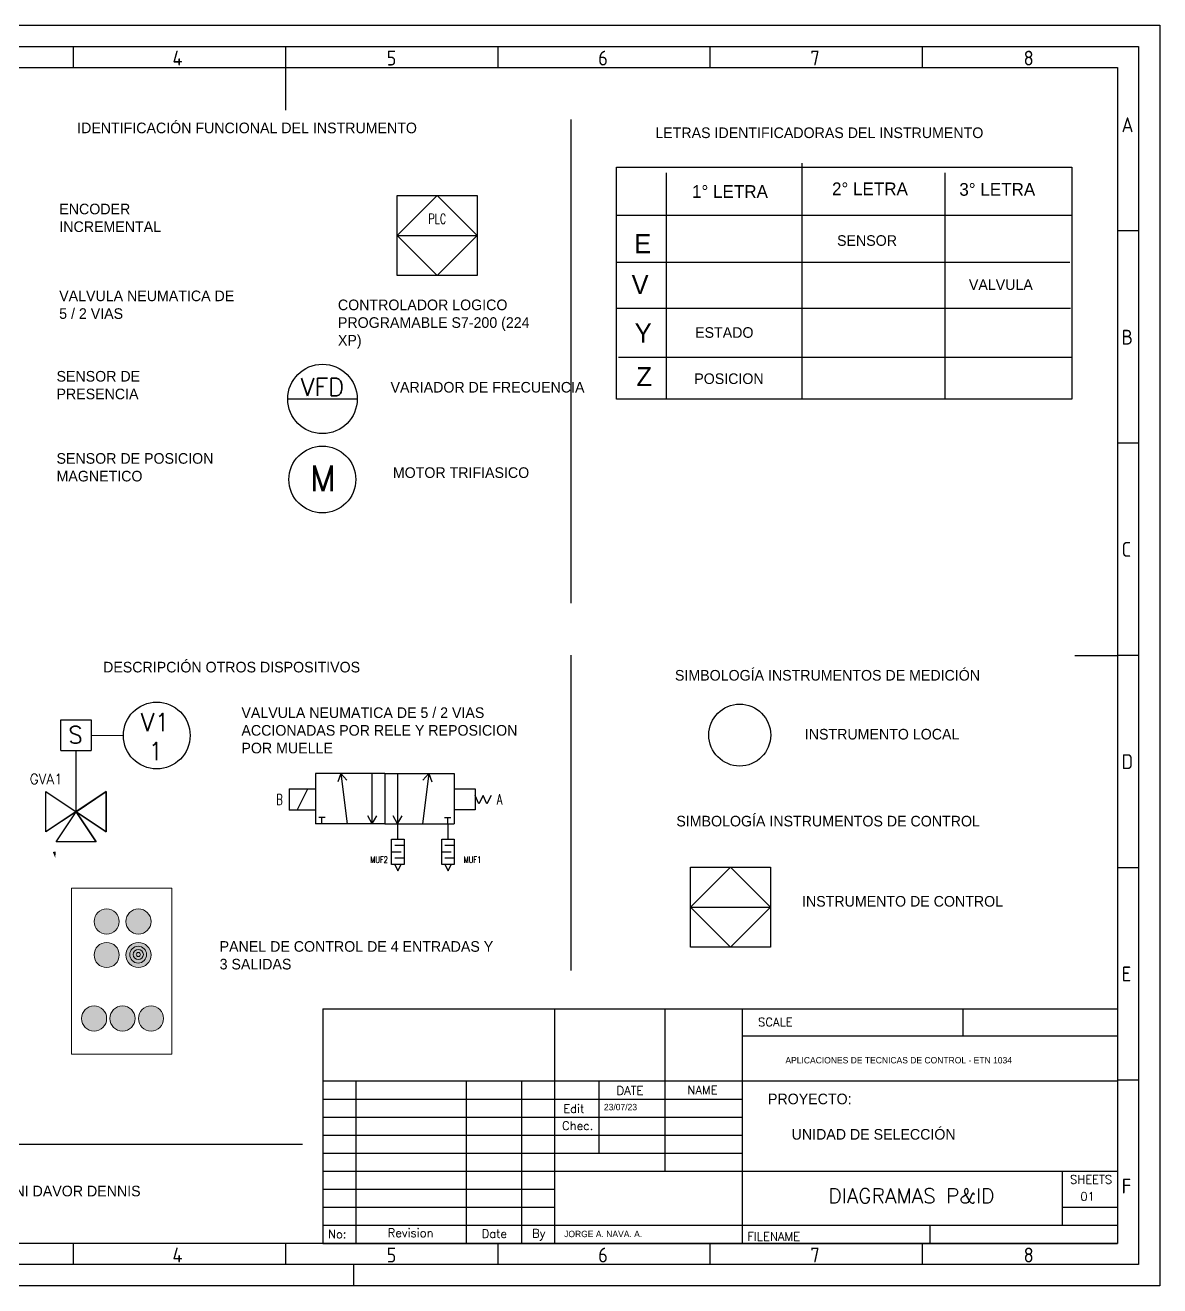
# Model space of a CAD drawing. Header units: millimetres. Extents: x 0 to 420, y 0 to 297.
# Drawn here: x 152.7 to 420, y 0 to 297 of the extents above; entities that cross this region are included whole.
import ezdxf
from ezdxf.enums import TextEntityAlignment as Align

# ---------------------------------------------------------------- set-up
doc = ezdxf.new("R2010")
doc.units = ezdxf.units.MM
doc.header["$LTSCALE"] = 6
for name, color, linetype in [('025', 1, 'Continuous'), ('035', 5, 'Continuous'), ('07', 7, 'Continuous'), ('MISC', 7, 'Continuous'), ('RED_2.5mm^2', 1, 'Continuous'), ('SYMS', 7, 'Continuous'), ('TAGS', 7, 'Continuous'), ('TERMS', 4, 'Continuous')]:
    doc.layers.add(name, color=color, linetype=linetype)
doc.styles.add('ISO Proportional', font='isocp.shx')
doc.styles.add('WD', font='romans.shx')

# ---------------------------------------------------------------- blocks, each defined once
blk = doc.blocks.new('IEC_border_a3')
at = {"layer": '035'}
for p, q in [((164, 292), (164, 287)), ((214, 292), (214, 287)), ((264, 292), (264, 287)), ((314, 292), (314, 287)), ((364, 292), (364, 287)), ((414.97, 248.54), (409.98, 248.54)), ((414.98, 198.5), (410, 198.5)), ((414.98, 148.5), (410, 148.5)), ((414.98, 98.5), (410, 98.5)), ((415, 48.46), (410.02, 48.46)), ((164, 10), (164, 5)), ((214, 10), (214, 5)), ((264, 10), (264, 5)), ((314, 10), (314, 5)), ((364, 10), (364, 5)), ((230, 5), (230, 0))]:
    blk.add_line(p, q, dxfattribs=at)
for points in [[(0, 297), (420, 297), (420, 0), (0, 0)], [(18, 287), (410, 287), (410, 10), (18, 10)]]:
    blk.add_lwpolyline(points, close=True, dxfattribs=at)
at = {"layer": '07'}
for p, q in [((214, 287), (214, 277)), ((400, 148.5), (410, 148.5))]:
    blk.add_line(p, q, dxfattribs=at)
blk.add_lwpolyline([(13, 292), (415, 292), (415, 5), (13, 5)], close=True, dxfattribs=at)
at = {"layer": '035', "style": 'ISO Proportional'}
for s, p in [('4', (187.38, 287.5)), ('5', (237.84, 287.5)), ('6', (287.69, 287.5)), ('7', (337.67, 287.5)), ('8', (387.92, 287.5)), ('A', (410.98, 271.79)), ('B', (411, 221.75)), ('C', (411, 171.75)), ('D', (411, 121.75)), ('E', (411.02, 71.72)), ('F', (411.02, 21.72)), ('4', (187.38, 5.5)), ('5', (237.84, 5.5)), ('6', (287.69, 5.5)), ('7', (337.67, 5.5)), ('8', (387.92, 5.5))]:
    blk.add_text(s, height=3.5, dxfattribs=at).set_placement(p)
blk = doc.blocks.new('IEC_tblock_a3')
at = {"layer": '035'}
for p, q in [((-106.6, 55.25), (-106.6, 17)), ((-36.4, 55.25), (-36.4, 48.88)), ((-88.4, 48.88), (0, 48.88)), ((-179.4, 38.25), (-179.4, 0)), ((-153.4, 38.25), (-153.4, 0)), ((-140.4, 38.25), (-140.4, 0)), ((-122.2, 38.25), (-122.2, 21.25)), ((-187.2, 34), (-88.4, 34)), ((-187.2, 29.75), (-88.4, 29.75)), ((-187.2, 25.5), (-88.4, 25.5)), ((-187.2, 21.25), (-88.4, 21.25)), ((-187.2, 17), (-132.6, 17)), ((-187.2, 12.75), (-132.6, 12.75)), ((-187.2, 8.5), (-132.6, 8.5)), ((-13, 8.5), (0, 8.5)), ((-187.2, 4.25), (0, 4.25)), ((-44.2, 4.25), (-44.2, 0))]:
    blk.add_line(p, q, dxfattribs=at)
at = {"layer": '07'}
for p, q in [((-187.2, 55.25), (-187.2, 0)), ((-187.2, 55.25), (0, 55.25)), ((-132.6, 55.25), (-132.6, 0)), ((-88.4, 55.25), (-88.4, 0)), ((0, 55.25), (0, 0)), ((-187.2, 38.25), (0, 38.25)), ((-132.6, 17), (0, 17)), ((-13, 17), (-13, 4.25)), ((-187.2, 0), (0, 0))]:
    blk.add_line(p, q, dxfattribs=at)
at = {"style": 'WD'}
for tag, p in [('SCALE', (-69.88, 51.07)), ('SH', (-8.74, 10.06)), ('FILENAME', (-68.15, 0.8))]:
    blk.add_attdef(tag, p, '', height=2, dxfattribs=at)
for tag, height, p in [('EDDATE', 2, (-114.97, 30.8)), ('EDBY', 2, (-98.02, 30.86)), ('PROJDESC', 5, (-45.9, 29.2)), ('CKDATE', 2, (-114.85, 26.58)), ('CKBY', 2, (-97.88, 26.3)), ('DWGDESC', 5, (-44.85, 19.72)), ('DWGNO', 3.5, (-48.54, 9.46))]:
    blk.add_attdef(tag, text='', height=height, dxfattribs=at).set_placement(p, align=Align.CENTER)
at = {"style": 'WD', "flags": 1}
blk.add_attdef('WD_TB', (-120.95, 11.91), '', height=2, dxfattribs=at)
at = {"layer": '025', "style": 'WD'}
for s, p in [('SCALE', (-80.57, 51.13)), ('NAME', (-97.74, 35.14)), ('No:', (-183.81, 1.19)), ('Revision', (-166.53, 1.47)), ('Date', (-146.79, 1.28)), ('By', (-136.33, 1.37))]:
    blk.add_text(s, height=2, dxfattribs=at).set_placement(p, align=Align.CENTER)
for s, p in [('DATE', (-118, 35)), ('Edit', (-130.55, 30.72)), ('Chec.', (-130.82, 26.72)), ('SHEETS', (-11.17, 14.05)), ('FILENAME', (-87.18, 0.61))]:
    blk.add_text(s, height=2, dxfattribs=at).set_placement(p)
blk = doc.blocks.new('HIN1_INFRONT_MAIN_PLC')
for p, q in [((-0.5, -0.5), (-0.5, 0.5)), ((-0.5, 0.5), (0.5, 0.5)), ((0.5, 0.5), (0.5, -0.5)), ((0.5, -0.5), (-0.5, -0.5))]:
    blk.add_line(p, q)
at = {"ltscale": 0.127}
blk.add_line((-0.5, 0), (0.5, 0), dxfattribs=at)
at = {"ltscale": 25.4, "flags": 128}
blk.add_lwpolyline([(0, 0.5), (-0.5, 0), (0, -0.5), (0.5, 0)], close=True, dxfattribs=at)
at = {"ltscale": 3.2258, "flags": 128}
blk.add_lwpolyline([(0, 0.5), (-0.5, 0), (0, -0.5), (0.5, 0)], close=True, dxfattribs=at)
blk.add_lwpolyline([(0, 0.5), (-0.5, 0), (0, -0.5), (0.5, 0)], close=True, dxfattribs=at)
at = {"style": 'WD', "width": 0.7}
for tag, height, p in [('INST', 0.125, (-0.582, 0.416)), ('LOC', 0.125, (-0.582, 0.254)), ('TERM01', 0.0625, (-0.524, 0.018))]:
    blk.add_attdef(tag, text='', height=height, dxfattribs=at).set_placement(p, align=Align.RIGHT)
for tag, p, height in [('X2TERM04', (0, 0.5), 0.005), ('TERM04', (0.021, 0.531), 0.0625), ('X4TERM01', (-0.5, 0), 0.005), ('X1TERM03', (0.5, 0), 0.005), ('TERM03', (0.522, 0.018), 0.0625), ('RATING1', (0.548, -0.168), 0.125), ('DESC1', (0.548, -0.327), 0.125), ('DESC2', (0.548, -0.517), 0.125), ('X8TERM02', (0, -0.5), 0.005), ('TERM02', (0.023, -0.581), 0.0625), ('DESC3', (0.548, -0.697), 0.125), ('WDTAGALT', (0.548, -0.872), 0.125)]:
    blk.add_attdef(tag, p, '', height=height, dxfattribs=at)
blk.add_attdef('XREF', text='', height=0.0625, rotation=0.0625, dxfattribs=at).set_placement((0.63, 0.377), align=Align.TOP_CENTER)
for tag, p in [('TAG1_PART1', (0, 0.147)), ('TAG1_PART2', (0, -0.26))]:
    blk.add_attdef(tag, text='', height=0.125, dxfattribs=at).set_placement(p, align=Align.CENTER)
at = {"style": 'WD', "width": 0.7, "flags": 1}
for tag, p in [('WDTYPE', (-0.577, -0.17)), ('CAT', (-0.587, -0.253)), ('MFG', (-0.586, -0.28)), ('FAMILY', (-0.579, -0.223)), ('ASSYCODE', (-0.566, -0.306))]:
    blk.add_attdef(tag, text='', height=0.01, dxfattribs=at).set_placement(p, align=Align.CENTER)
blk = doc.blocks.new('VGVA1_3WAY_VALVE1')
at = {"ltscale": 3.2258}
for p, q in [((-0.25, 0.375), (0.25, -0.375)), ((-0.25, -0.375), (0.25, 0.375)), ((0.25, 0.375), (-0.25, 0.375)), ((0.375, 0.25), (0, 0)), ((0.375, 0.25), (0.375, -0.25)), ((0.375, -0.25), (0, 0)), ((0.25, -0.375), (-0.25, -0.375))]:
    blk.add_line(p, q, dxfattribs=at)
at = {"ltscale": 25.4, "flags": 128}
for points in [[(0.25, 0.375), (0, 0), (-0.25, 0.375)], [(0, 0), (0.375, 0.25), (0.375, -0.25)], [(-0.25, -0.375), (0, 0), (0.25, -0.375)]]:
    blk.add_lwpolyline(points, close=True, dxfattribs=at)
at = {"style": 'WD', "flags": 1}
for tag, p in [('INST', (-0.349, 0.777)), ('LOC', (-0.349, 0.581)), ('TAG1', (-0.349, 0.375))]:
    blk.add_attdef(tag, text='', height=0.125, dxfattribs=at).set_placement(p, align=Align.RIGHT)
at = {"style": 'WD'}
for tag, p, height in [('X2TERM04', (0, 0.375), 0.005), ('TERM04', (0.02, 0.388), 0.0625), ('X4TERM03', (0, 0), 0.005), ('X1TERM02', (0.375, 0), 0.005), ('TERM02', (0.406, 0.036), 0.0625), ('RATING1', (0.395, -0.159), 0.125), ('DESC1', (0.395, -0.375), 0.125), ('X8TERM01', (0, -0.375), 0.005), ('TERM01', (0.029, -0.455), 0.0625), ('DESC2', (0.395, -0.559), 0.125), ('DESC3', (0.395, -0.749), 0.125), ('WDTAGALT', (0.395, -0.935), 0.125)]:
    blk.add_attdef(tag, p, '', height=height, dxfattribs=at)
blk.add_attdef('XREF', text='', height=0.0625, rotation=0.0625, dxfattribs=at).set_placement((0.507, 0.365), align=Align.TOP_CENTER)
blk.add_attdef('TERM03', text='', height=0.0625, dxfattribs=at).set_placement((-0.085, 0.02), align=Align.RIGHT)
at = {"style": 'WD', "flags": 1}
for tag, p in [('FAMILY', (-0.284, -0.163)), ('WDTYPE', (-0.277, -0.103)), ('CAT', (-0.284, -0.207)), ('MFG', (-0.283, -0.238)), ('ASSYCODE', (-0.254, -0.268))]:
    blk.add_attdef(tag, text='', height=0.01, dxfattribs=at).set_placement(p, align=Align.CENTER)
blk = doc.blocks.new('VAC1_SOLENOID')
for p, q in [((-0.75, -0.125), (-0.75, 0.125)), ((-0.75, 0.125), (-0.5, 0.125)), ((-0.5, -0.125), (-0.5, 0.125)), ((-0.5, -0.125), (-0.75, -0.125))]:
    blk.add_line(p, q)
at = {"ltscale": 3.2258}
blk.add_line((0, 0), (-0.5, 0), dxfattribs=at)
at = {"style": 'WD'}
for tag, height, p in [('INST', 0.125, (-0.84, 0.553)), ('LOC', 0.125, (-0.835, 0.368)), ('TAG1', 0.125, (-0.835, 0.17)), ('TERM03', 0.0625, (-0.769, 0.009))]:
    blk.add_attdef(tag, text='', height=height, dxfattribs=at).set_placement(p, align=Align.RIGHT)
for tag, p, height in [('TERM02', (-0.628, 0.134), 0.0625), ('X2TERM02', (-0.625, 0.125), 0.005), ('X4TERM03', (-0.75, 0), 0.005), ('DESC1', (-0.431, -0.209), 0.125), ('X8TERM01', (-0.625, -0.125), 0.005), ('TERM01', (-0.624, -0.201), 0.0625), ('DESC2', (-0.431, -0.393), 0.125), ('DESC3', (-0.431, -0.583), 0.125), ('RATING1', (-0.431, -0.761), 0.125), ('WDTAGALT', (-0.421, -0.949), 0.125)]:
    blk.add_attdef(tag, p, '', height=height, dxfattribs=at)
blk.add_attdef('XREF', text='', height=0.0625, rotation=0.0625, dxfattribs=at).set_placement((-0.999, 0.095), align=Align.TOP_CENTER)
blk.add_attdef('TEXT', text='', height=0.0625, dxfattribs=at).set_placement((-0.624, -0.004), align=Align.MIDDLE_CENTER)
at = {"style": 'WD', "flags": 1}
for tag, p in [('WDTYPE', (-0.828, -0.053)), ('FAMILY', (-0.831, -0.09)), ('CAT', (-0.831, -0.134)), ('MFG', (-0.829, -0.166)), ('ASSYCODE', (-0.801, -0.195))]:
    blk.add_attdef(tag, text='', height=0.01, dxfattribs=at).set_placement(p, align=Align.CENTER)
blk = doc.blocks.new('HIN1_FIELD_MOUNT')
at = {"ltscale": 3.2258}
blk.add_circle((0, 0), 0.5, dxfattribs=at)
at = {"style": 'WD', "width": 0.7}
for tag, height, p in [('INST', 0.125, (-0.454, 0.471)), ('LOC', 0.125, (-0.454, 0.309)), ('TERM01', 0.0625, (-0.524, 0.018))]:
    blk.add_attdef(tag, text='', height=height, dxfattribs=at).set_placement(p, align=Align.RIGHT)
for tag, p, height in [('TERM04', (0.021, 0.531), 0.0625), ('X2TERM04', (0, 0.5), 0.005), ('X4TERM01', (-0.5, 0), 0.005), ('X1TERM03', (0.5, 0), 0.005), ('TERM03', (0.522, 0.018), 0.0625), ('RATING1', (0.513, -0.159), 0.125), ('DESC1', (0.513, -0.318), 0.125), ('X8TERM02', (0, -0.5), 0.005), ('TERM02', (0.023, -0.581), 0.0625), ('DESC2', (0.513, -0.508), 0.125), ('DESC3', (0.513, -0.688), 0.125), ('WDTAGALT', (0.513, -0.863), 0.125)]:
    blk.add_attdef(tag, p, '', height=height, dxfattribs=at)
blk.add_attdef('XREF', text='', height=0.0625, rotation=0.0625, dxfattribs=at).set_placement((0.546, 0.412), align=Align.TOP_CENTER)
for tag, p in [('TAG1_PART1', (0, 0.147)), ('TAG1_PART2', (0, -0.26))]:
    blk.add_attdef(tag, text='', height=0.125, dxfattribs=at).set_placement(p, align=Align.CENTER)
at = {"style": 'WD', "width": 0.7, "flags": 1}
for tag, p in [('WDTYPE', (-0.535, -0.17)), ('CAT', (-0.546, -0.253)), ('MFG', (-0.544, -0.28)), ('FAMILY', (-0.537, -0.223)), ('ASSYCODE', (-0.525, -0.306))]:
    blk.add_attdef(tag, text='', height=0.01, dxfattribs=at).set_placement(p, align=Align.CENTER)
blk = doc.blocks.new('HIN1_INFRONT_MAIN')
at = {"ltscale": 0.127}
blk.add_line((-0.5, 0), (0.5, 0), dxfattribs=at)
at = {"ltscale": 3.2258}
blk.add_circle((0, 0), 0.5, dxfattribs=at)
at = {"style": 'WD', "width": 0.7}
for tag, height, p in [('INST', 0.125, (-0.481, 0.455)), ('LOC', 0.125, (-0.481, 0.293)), ('TERM01', 0.0625, (-0.524, 0.018))]:
    blk.add_attdef(tag, text='', height=height, dxfattribs=at).set_placement(p, align=Align.RIGHT)
for tag, p, height in [('TERM04', (0.021, 0.531), 0.0625), ('X2TERM04', (0, 0.5), 0.005), ('X4TERM01', (-0.5, 0), 0.005), ('X1TERM03', (0.5, 0), 0.005), ('TERM03', (0.522, 0.018), 0.0625), ('RATING1', (0.513, -0.162), 0.125), ('DESC1', (0.513, -0.321), 0.125), ('X8TERM02', (0, -0.5), 0.005), ('TERM02', (0.023, -0.581), 0.0625), ('DESC2', (0.513, -0.51), 0.125), ('DESC3', (0.513, -0.691), 0.125), ('WDTAGALT', (0.513, -0.866), 0.125)]:
    blk.add_attdef(tag, p, '', height=height, dxfattribs=at)
blk.add_attdef('XREF', text='', height=0.0625, rotation=0.0625, dxfattribs=at).set_placement((0.546, 0.412), align=Align.TOP_CENTER)
for tag, p in [('TAG1_PART1', (0, 0.147)), ('TAG1_PART2', (0, -0.26))]:
    blk.add_attdef(tag, text='', height=0.125, dxfattribs=at).set_placement(p, align=Align.CENTER)
at = {"style": 'WD', "width": 0.7, "flags": 1}
for tag, p in [('WDTYPE', (-0.535, -0.17)), ('CAT', (-0.546, -0.253)), ('MFG', (-0.544, -0.28)), ('FAMILY', (-0.537, -0.223)), ('ASSYCODE', (-0.525, -0.306))]:
    blk.add_attdef(tag, text='', height=0.01, dxfattribs=at).set_placement(p, align=Align.CENTER)
blk = doc.blocks.new('VVL1_5WAY_2POS')
for p, q in [((0.2187, 0), (-0.125, 0)), ((-0.125, 0), (-0.125, -0.25)), ((0, 0), (-0.0144, -0.0426)), ((0, 0), (0.0312, -0.25)), ((0, 0), (0.0297, -0.0338)), ((0.2187, 0), (0.5625, 0)), ((0.1562, -0.25), (0.1562, 0)), ((0.2187, 0), (0.2187, -0.25)), ((0.2812, 0), (0.2812, -0.25)), ((0.4375, 0), (0.4062, -0.25)), ((0.4375, 0), (0.4078, -0.0338)), ((0.4375, 0), (0.4519, -0.0426)), ((0.5625, 0), (0.5625, -0.25)), ((0.2187, -0.25), (-0.125, -0.25)), ((-0.0783, -0.219), (-0.1092, -0.219)), ((-0.0938, -0.25), (-0.0938, -0.219)), ((0.1562, -0.25), (0.1343, -0.2107)), ((0.1562, -0.25), (0.1793, -0.2114)), ((0.2187, -0.25), (0.5625, -0.25)), ((0.2812, -0.25), (0.2593, -0.2107)), ((0.2812, -0.25), (0.3043, -0.2114)), ((0.5158, -0.219), (0.5467, -0.219)), ((0.5312, -0.25), (0.5312, -0.219))]:
    blk.add_line(p, q)
at = {"style": 'WD', "width": 0.7}
for tag, p, height in [('DESC1', (0.75, 0.5), 0.125), ('DESC2', (0.75, 0.3438), 0.125), ('DESC3', (0.75, 0.1875), 0.125), ('WDTAGALT', (0.75, 0.0312), 0.125), ('TERM01', (0.0312, 0.0312), 0.0625), ('TERM02', (0.1875, 0.0312), 0.0625), ('TERM03', (0.3125, 0.0312), 0.0625), ('TERM04', (0.4688, 0.0312), 0.0625), ('TERM05', (-0.0625, -0.3438), 0.0625), ('TERM06', (0.0625, -0.3438), 0.0625), ('TERM07', (0.1875, -0.3438), 0.0625), ('TERM08', (0.3125, -0.3438), 0.0625), ('TERM09', (0.4375, -0.3438), 0.0625), ('TERM10', (0.5625, -0.3438), 0.0625)]:
    blk.add_attdef(tag, p, '', height=height, dxfattribs=at)
for tag, p in [('INST', (-0.1875, 0.375)), ('LOC', (-0.1875, 0.2187)), ('TAG1', (-0.1875, 0.0625)), ('RATING1', (-0.1875, -0.4375))]:
    blk.add_attdef(tag, text='', height=0.125, dxfattribs=at).set_placement(p, align=Align.RIGHT)
at = {"style": 'WD'}
for tag, p, height, flags in [('WDTYPE', (0.0625, 0.0625), 0.01, 1), ('X2TERM01', (0, 0), 0.005, 1), ('X2TERM02', (0.1562, 0), 0.005, 1), ('X2TERM03', (0.2812, 0), 0.005, 1), ('X2TERM04', (0.4375, 0), 0.005, 1), ('WDBLKNAM', (0.499, -0.0625), 0.01, 9), ('FAMILY', (0.5, -0.0938), 0.005, 9), ('X8TERM05', (-0.0938, -0.25), 0.005, 1), ('X8TERM06', (0.0312, -0.25), 0.005, 1), ('X8TERM07', (0.1562, -0.25), 0.005, 1), ('X8TERM08', (0.2812, -0.25), 0.005, 1), ('X8TERM09', (0.4062, -0.25), 0.005, 1), ('X8TERM10', (0.5312, -0.25), 0.005, 1)]:
    blk.add_attdef(tag, p, '', height=height, dxfattribs=dict(at, flags=flags))
at = {"linetype": 'Continuous', "style": 'WD', "flags": 9}
for tag, p in [('CAT', (0.5, -0.125)), ('ASSYCODE', (0.5, -0.1875)), ('MFG', (0.5, -0.1562))]:
    blk.add_attdef(tag, p, '', height=0.005, dxfattribs=at)
at = {"style": 'WD'}
blk.add_attdef('XREF', (0.5625, -0.4375), '', height=0.0625, dxfattribs=at)
blk = doc.blocks.new('VMF1_MUF')
for p, q in [((-0.125, 0), (0.125, 0)), ((-0.125, -0.5), (-0.125, 0)), ((-0.125, -0.25), (0.062, -0.25)), ((0.125, -0.125), (-0.062, -0.125)), ((0.125, 0), (0.125, -0.5)), ((0.125, -0.5), (-0.125, -0.5)), ((0.125, -0.375), (-0.062, -0.375)), ((-0.062, -0.5), (0, -0.625)), ((0, -0.625), (0.062, -0.5))]:
    blk.add_line(p, q)
at = {"style": 'WD'}
for tag, p, height, flags in [('X2TERM01', (0, 0), 0.005, 1), ('WDTYPE', (0.062, 0.062), 0.01, 1), ('WDBLKNAM', (-0.251, -0.062), 0.01, 9), ('FAMILY', (-0.25, -0.094), 0.01, 9)]:
    blk.add_attdef(tag, p, '', height=height, dxfattribs=dict(at, flags=flags))
at = {"style": 'WD', "width": 0.7}
for tag, p, height in [('TERM01', (0.062, 0.031), 0.0625), ('INST', (0.312, -0.156), 0.125), ('LOC', (0.312, -0.312), 0.125), ('TAG1', (0.312, -0.469), 0.125), ('RATING1', (0.094, -0.688), 0.125)]:
    blk.add_attdef(tag, p, '', height=height, dxfattribs=at)
at = {"style": 'WD'}
blk.add_attdef('XREF', (0.312, 0.031), '', height=0.0625, dxfattribs=at)
at = {"style": 'WD', "width": 0.7}
for tag, p in [('DESC1', (-0.327, -0.156)), ('DESC2', (-0.312, -0.312)), ('WDTAGALT', (-0.312, -0.625)), ('DESC3', (-0.312, -0.469))]:
    blk.add_attdef(tag, text='', height=0.125, dxfattribs=at).set_placement(p, align=Align.RIGHT)
at = {"linetype": 'Continuous', "style": 'WD', "flags": 9}
for tag, p in [('ASSYCODE', (-0.25, -0.188)), ('CAT', (-0.25, -0.125)), ('MFG', (-0.25, -0.156))]:
    blk.add_attdef(tag, p, '', height=0.01, dxfattribs=at)
blk = doc.blocks.new('VOP1_SPG')
for p, q in [((0, 0), (-0.125, 0)), ((-0.125, 0), (-0.125, -0.125)), ((-0.2177, -0.0394), (-0.1937, -0.0885)), ((-0.1937, -0.0885), (-0.1712, -0.0394)), ((-0.1712, -0.0394), (-0.1468, -0.0888)), ((-0.1468, -0.0888), (-0.125, -0.0394)), ((-0.125, -0.125), (0, -0.125))]:
    blk.add_line(p, q)
at = {"style": 'WD'}
for tag, height, p in [('TAG1', 0.125, (-0.25, 0.3125)), ('XREF', 0.0625, (-0.25, -0.1875))]:
    blk.add_attdef(tag, text='', height=height, dxfattribs=at).set_placement(p, align=Align.RIGHT)
at = {"style": 'WD', "width": 0.7}
for tag, height, p in [('WDTAGALT', 0.125, (-0.25, 0.1562)), ('DESC1', 0.125, (-0.25, 0)), ('TERM20', 0.0625, (-0.25, -0.0938))]:
    blk.add_attdef(tag, text='', height=height, dxfattribs=at).set_placement(p, align=Align.RIGHT)
at = {"style": 'WD'}
for tag, p, height, flags in [('WDBLKNAM', (0.0615, 0.0312), 0.01, 9), ('WDTYPE', (0.0625, 0.0625), 0.01, 1), ('FAMILY', (-0.0938, -0.1563), 0.005, 9)]:
    blk.add_attdef(tag, p, '', height=height, dxfattribs=dict(at, flags=flags))
at = {"linetype": 'Continuous', "style": 'WD', "flags": 9}
for tag, p in [('MFG', (-0.0938, -0.1875)), ('ASSYCODE', (-0.0625, -0.1875)), ('CAT', (-0.0625, -0.1563))]:
    blk.add_attdef(tag, p, '', height=0.005, dxfattribs=at)
blk = doc.blocks.new('VOP1_SOL_R')
for p, q in [((0.156, 0), (0, 0)), ((0.156, 0), (0.156, -0.125)), ((0.109, -0.125), (0.0465, 0)), ((0, -0.125), (0.156, -0.125))]:
    blk.add_line(p, q)
at = {"style": 'WD'}
for tag, p, height in [('TAG1', (0.1875, 0.3125), 0.125), ('XREF', (0.1875, -0.1875), 0.0625)]:
    blk.add_attdef(tag, p, '', height=height, dxfattribs=at)
at = {"style": 'WD', "width": 0.7}
for tag, p, height in [('WDTAGALT', (0.1875, 0.1562), 0.125), ('DESC1', (0.1875, 0), 0.125), ('TERM20', (0.1875, -0.0938), 0.0625)]:
    blk.add_attdef(tag, p, '', height=height, dxfattribs=at)
at = {"style": 'WD'}
for tag, p, height, flags in [('WDBLKNAM', (0.0615, 0.0312), 0.01, 9), ('WDTYPE', (0.0625, 0.0625), 0.01, 1), ('FAMILY', (0.0625, -0.1563), 0.005, 9)]:
    blk.add_attdef(tag, p, '', height=height, dxfattribs=dict(at, flags=flags))
at = {"linetype": 'Continuous', "style": 'WD', "flags": 9}
for tag, p in [('MFG', (0.0625, -0.1875)), ('ASSYCODE', (0.0937, -0.1875)), ('CAT', (0.0937, -0.1563))]:
    blk.add_attdef(tag, p, '', height=0.005, dxfattribs=at)

msp = doc.modelspace()

# ---------------------------------------------------------------- hatches: boundary and pattern name
at = {"lineweight": 20}
h = msp.add_hatch(color=3, dxfattribs=at)
h.dxf.hatch_style = 1
h.paths.add_polyline_path([(168.91, 85.82, 1), (174.82, 85.82, 1)])
h = msp.add_hatch(color=1, dxfattribs=at)
h.dxf.hatch_style = 1
h.paths.add_polyline_path([(176.4, 85.82, 1), (182.32, 85.82, 1)])
at = {"lineweight": 20, "true_color": 0x939598}
h = msp.add_hatch(color=252, dxfattribs=at)
h.dxf.hatch_style = 1
h.paths.add_polyline_path([(174.82, 77.94, 1), (168.91, 77.94, 1)])
at = {"lineweight": 20}
h = msp.add_hatch(color=256, dxfattribs=at)
h.dxf.hatch_style = 1
h.set_gradient(color1=(237, 31, 36), color2=(255, 0, 0), name='SPHERICAL')
h.paths.add_polyline_path([(176.4, 77.94, 1), (182.32, 77.94, 1)])
at = {"lineweight": 20, "true_color": 0x000000}
h = msp.add_hatch(color=18, dxfattribs=at)
h.dxf.hatch_style = 1
h.paths.add_polyline_path([(174.6, 79.08), (169.57, 76.06), (169.1, 76.84), (174.13, 79.85)])
at = {"lineweight": 20}
h = msp.add_hatch(color=256, dxfattribs=at)
h.dxf.hatch_style = 1
h.set_gradient(color1=(255, 0, 0), color2=(153, 27, 30), name='INVSPHERICAL')
edge = h.paths.add_edge_path()
edge.add_arc((168.91, 62.98), 2.96, 0, 360)
h = msp.add_hatch(color=256, dxfattribs=at)
h.dxf.hatch_style = 1
h.set_gradient(color1=(0, 255, 0), color2=(19, 103, 52), name='INVSPHERICAL')
edge = h.paths.add_edge_path()
edge.add_arc((175.61, 62.98), 2.96, 0, 360)
h = msp.add_hatch(color=256, dxfattribs=at)
h.dxf.hatch_style = 1
h.set_gradient(color1=(255, 255, 0), color2=(205, 105, 40), name='INVSPHERICAL')
edge = h.paths.add_edge_path()
edge.add_arc((182.32, 62.98), 2.96, 0, 360)

# ---------------------------------------------------------------- linework, layer by layer
for p, q in [((281.27, 274.79), (281.27, 160.85)), ((281.24, 148.61), (281.24, 74.31)), ((100.33, 33.37), (218.02, 33.37))]:
    msp.add_line(p, q)
at = {"color": 122}
for p, q in [((335.69, 264.48), (335.69, 208.89)), ((303.71, 262.22), (303.71, 208.89)), ((291.98, 252.25), (399.26, 252.25)), ((291.98, 241.14), (398.83, 241.14)), ((292.09, 230.37), (398.94, 230.37)), ((292.47, 218.76), (399.31, 218.76))]:
    msp.add_line(p, q, dxfattribs=at)
at = {"color": 122, "lineweight": 30}
msp.add_line((369.32, 262.22), (369.32, 208.89), dxfattribs=at)
at = {"lineweight": 20}
msp.add_line((175.8, 129.65), (168.25, 129.65), dxfattribs=at)
at = {"color": 122}
msp.add_lwpolyline([(291.98, 263.52), (399.26, 263.52), (399.26, 208.89), (291.98, 208.89)], close=True, dxfattribs=at)
for points in [[(168.02, 118.18, 0, 0, 0), (172.66, 118.17, 0.721, 0, 0), (174.2, 118.17, 0, 0, 0)], [(154.92, 105.62, 0, 0, -0.415908), (159.54, 102.26, 0.721, 0, 0), (159.75, 100.84, 0, 0, 0)]]:
    msp.add_lwpolyline(points, format="xyseb")
at = {"lineweight": 20}
msp.add_lwpolyline([(163.59, 93.69), (187.24, 93.69), (187.24, 54.58), (163.59, 54.58)], close=True, dxfattribs=at)
at = {"color": 0}
msp.add_circle((321.03, 129.75), 7.3, dxfattribs=at)
at = {"lineweight": 20}
for centre, radius in [((171.87, 85.82), 2.96), ((179.36, 85.82), 2.96), ((171.87, 77.94), 2.96), ((179.36, 77.94), 2.96), ((179.3, 78.02), 1.97), ((179.33, 78.05), 1.19), ((179.33, 78.05), 0.476), ((168.91, 62.98), 2.96), ((175.61, 62.98), 2.96), ((182.32, 62.98), 2.96)]:
    msp.add_circle(centre, radius, dxfattribs=at)
at = {"layer": 'RED_2.5mm^2'}
for p, q in [((240.38, 108.87), (240.38, 105.19)), ((252.24, 108.87), (252.24, 105.19))]:
    msp.add_line(p, q, dxfattribs=at)

# ---------------------------------------------------------------- block references
msp.add_blockref('IEC_border_a3', (0, 0))
ref = msp.add_blockref('IEC_tblock_a3', (410, 10))
ref.add_attrib('DWGNO', 'DIAGRAMAS P&ID', dxfattribs={"height": 3.5, "style": 'WD'}).set_placement((361.46, 19.46), align=Align.CENTER)
ref.add_attrib('SH', '01', (401.26, 20.06), dxfattribs={"height": 2, "style": 'WD'})
at = {"layer": 'SYMS'}
ref = msp.add_blockref('HIN1_INFRONT_MAIN_PLC', (249.77, 247.45), dxfattribs=dict(at, xscale=18.85975097761057, yscale=18.85975097761057, zscale=18.85975097761057))
ref.add_attrib('TAG1_PART1', 'PLC', dxfattribs={"layer": 'TAGS', "height": 2.357, "style": 'WD', "width": 0.7}).set_placement((249.77, 250.22), align=Align.CENTER)
ref = msp.add_blockref('HIN1_INFRONT_MAIN', (222.72, 208.95), dxfattribs=dict(at, xscale=16.35835507525189, yscale=16.35835507525189, zscale=16.35835507525189))
ref.add_attrib('TAG1_PART1', 'VFD', dxfattribs={"layer": 'TAGS', "height": 4.2, "style": 'WD'}).set_placement((222.72, 209.64), align=Align.CENTER)
ref = msp.add_blockref('HIN1_FIELD_MOUNT', (222.69, 189.96), dxfattribs=dict(at, xscale=15.73202331055199, yscale=15.73202331055199, zscale=15.73202331055199))
ref.add_attrib('TAG1_PART1', 'M', dxfattribs={"layer": 'TAGS', "height": 6, "style": 'WD'}).set_placement((222.79, 187.25), align=Align.CENTER)
ref = msp.add_blockref('HIN1_FIELD_MOUNT', (183.67, 129.65), dxfattribs=dict(at, xscale=15.73202331055199, yscale=15.73202331055199, zscale=15.73202331055199))
ref.add_attrib('TAG1_PART1', 'V1', dxfattribs={"layer": 'TAGS', "height": 4.2, "style": 'WD'}).set_placement((183.32, 130.69), align=Align.CENTER)
ref.add_attrib('TAG1_PART2', '1', dxfattribs={"layer": 'TAGS', "height": 4.2, "style": 'WD'}).set_placement((183.45, 123.87), align=Align.CENTER)
ref = msp.add_blockref('VAC1_SOLENOID', (164.65, 111.69), dxfattribs=dict(at, xscale=28.83082913345933, yscale=28.83082913345933, zscale=28.83082913345933, rotation=270))
ref.add_attrib('TEXT', 'S', dxfattribs={"layer": 'MISC', "height": 4, "style": 'WD'}).set_placement((164.53, 129.82), align=Align.MIDDLE_CENTER)
ref = msp.add_blockref('VGVA1_3WAY_VALVE1', (164.67, 111.7), dxfattribs=dict(at, xscale=18.91666348168219, yscale=18.91666348168219, zscale=18.91666348168219, rotation=270))
ref.add_attrib('TAG1', 'GVA1', dxfattribs={"layer": 'TAGS', "height": 2.365, "style": 'WD'}).set_placement((161.53, 118.22), align=Align.RIGHT)
for name, p, xscale, yscale, zscale in [('VVL1_5WAY_2POS', (227.04, 120.73), 47.4303415651429, 47.4303415651429, 47.4303415651429), ('HIN1_INFRONT_MAIN_PLC', (318.84, 89.21), 18.85975097761057, 18.85975097761057, 18.85975097761057)]:
    msp.add_blockref(name, p, dxfattribs=dict(at, xscale=xscale, yscale=yscale, zscale=zscale))
ref = msp.add_blockref('VOP1_SOL_R', (221.14, 117.06), dxfattribs=dict(at, xscale=-40, yscale=40, zscale=40))
ref.add_attrib('TERM20', 'B', (211.81, 113.31), dxfattribs={"layer": 'TERMS', "height": 2.5, "style": 'WD', "width": 0.7})
ref = msp.add_blockref('VOP1_SPG', (253.72, 117.11), dxfattribs=dict(at, xscale=-40, yscale=40, zscale=40))
ref.add_attrib('TERM20', 'A', dxfattribs={"layer": 'TERMS', "height": 2.5, "style": 'WD', "width": 0.7}).set_placement((265.14, 113.36), align=Align.RIGHT)
ref = msp.add_blockref('VMF1_MUF', (240.49, 105.19), dxfattribs=dict(at, xscale=11.86464523272493, yscale=11.86464523272493, zscale=11.86464523272493))
ref.add_attrib('TAG1', 'MUF2', (233.97, 99.63), dxfattribs={"layer": 'TAGS', "height": 1.483, "style": 'WD', "width": 0.7})
ref = msp.add_blockref('VMF1_MUF', (252.3, 105.19), dxfattribs=dict(at, xscale=11.86464523272493, yscale=11.86464523272493, zscale=11.86464523272493))
ref.add_attrib('TAG1', 'MUF1', (256.01, 99.63), dxfattribs={"layer": 'TAGS', "height": 1.483, "style": 'WD', "width": 0.7})

# ---------------------------------------------------------------- texts
at = {"color": 1, "char_height": 2.5, "attachment_point": 1}
for s, insert in [('IDENTIFICACIÓN FUNCIONAL DEL INSTRUMENTO', (164.92, 274.05)), ('LETRAS IDENTIFICADORAS DEL INSTRUMENTO', (301.15, 272.91)), ('DESCRIPCIÓN OTROS DISPOSITIVOS', (171.03, 147.01)), ('SIMBOLOGÍA INSTRUMENTOS DE MEDICIÓN ', (305.77, 145.09)), ('SIMBOLOGÍA INSTRUMENTOS DE CONTROL', (306.1, 110.73))]:
    msp.add_mtext_dynamic_manual_height_columns(s, width=147.8517, gutter_width=12.5, heights=[0], dxfattribs=dict(at, insert=insert))
at = {"color": 5, "char_height": 3, "attachment_point": 1}
for s, insert in [('1° LETRA', (309.79, 259.32)), ('2° LETRA', (342.77, 259.95)), ('3° LETRA', (372.77, 259.82))]:
    msp.add_mtext_dynamic_manual_height_columns(s, width=26.4939, gutter_width=12.5, heights=[0], dxfattribs=dict(at, insert=insert))
at = {"attachment_point": 1}
for s, width, gutter_width, heights, insert, char_height in [('ENCODER INCREMENTAL', 34.1844, 12.5, [12.29], (160.72, 254.95), 2.5), ('E', 8.6865, 12.5, [0], (296.14, 247.79), 4.5), ('SENSOR', 32.8535, 12.5, [0], (343.96, 247.52), 2.5), ('V', 8.6865, 12.5, [0], (295.55, 238.18), 4.5), ('VALVULA', 32.8535, 12.5, [0], (375.03, 237.12), 2.5), ('\\A1;VALVULA NEUMATICA DE 5 / 2 VIAS', 43.7312, 12.5, [9.72], (160.69, 234.48), 2.5), ('CONTROLADOR LOGICO PROGRAMABLE S7-200 (224 XP)', 49.138, 0, [13.81], (226.36, 232.36), 2.5), ('Y', 8.6865, 12.5, [0], (296.27, 226.74), 4.5), ('ESTADO', 32.8535, 12.5, [0], (310.52, 225.85), 2.5), ('SENSOR DE PRESENCIA', 36.4904, 0, [8.49], (160.06, 215.54), 2.5), ('Z', 8.6865, 12.5, [0], (296.69, 216.46), 4.5), ('POSICION', 32.8535, 12.5, [0], (310.32, 214.97), 2.5), ('VARIADOR DE FRECUENCIA', 47.5145, 12.5, [0], (238.76, 212.95), 2.5), ('SENSOR DE POSICION MAGNETICO', 47.5145, 12.5, [0], (160.06, 196.18), 2.5), ('MOTOR TRIFIASICO', 47.5145, 12.5, [0], (239.3, 192.84), 2.5), ('VALVULA NEUMATICA DE 5 / 2 VIAS ACCIONADAS POR RELE Y REPOSICION POR MUELLE', 65.7615, 12.5, [0], (203.63, 136.28), 2.5), ('INSTRUMENTO LOCAL', 41.3982, 12.5, [0], (336.37, 131.21), 2.5), ('INSTRUMENTO DE CONTROL', 78.9957, 12.5, [0], (335.71, 91.84), 2.5), ('PANEL DE CONTROL DE 4 ENTRADAS Y 3 SALIDAS', 65.7615, 12.5, [0], (198.49, 81.2), 2.5), ('APLICACIONES DE TECNICAS DE CONTROL - ETN 1034', 71.879, 12.5, [0], (331.79, 53.89), 1.5), ('PROYECTO:\\P\\P      UNIDAD DE SELECCIÓN', 81.7247, 12.5, [16.59], (327.69, 45.27), 2.5), ('23/07/23', 13.0311, 12.5, [0], (289.03, 42.86), 1.5), ('INTEGRANTES:\\P            UNIV. COLQUE MAMANI DAVOR DENNIS', 158.606, 12.5, [21.12], (104.08, 27.74), 2.5), ('JORGE A. NAVA. A.', 27.914, 12.5, [2.3], (279.66, 12.96), 1.5)]:
    msp.add_mtext_dynamic_manual_height_columns(s, width=width, gutter_width=gutter_width, heights=heights, dxfattribs=dict(at, insert=insert, char_height=char_height))

doc.saveas('drawing.dxf')
